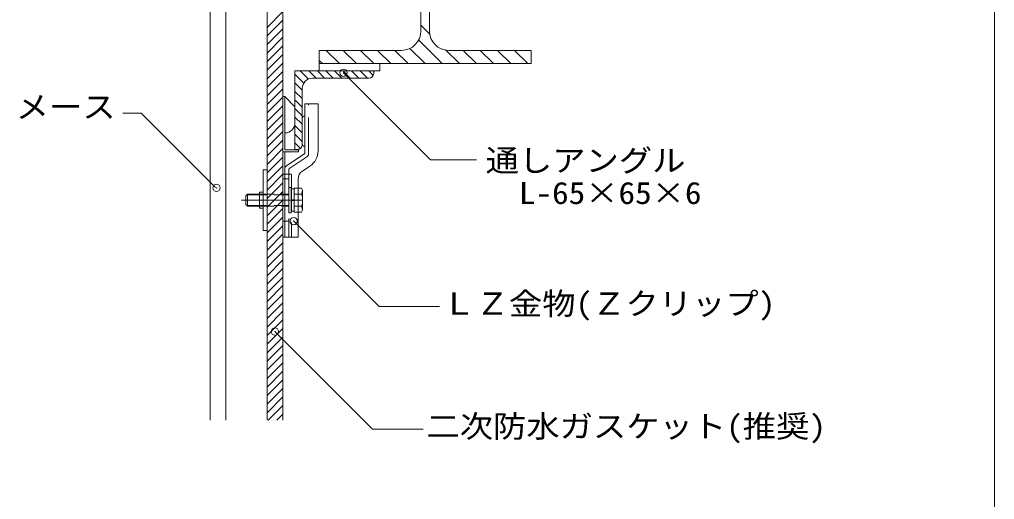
# Model space of a CAD drawing. Units: millimetres on the paper, enlarged 4 times, with parts at other scales. Extents: x -765 to 775, y -516 to 524.
# Drawn here: x 452.9 to 775, y 49.5 to 208 of the extents above; entities that cross this region are included whole.
import ezdxf
from ezdxf.enums import TextEntityAlignment as Align

# ---------------------------------------------------------------- set-up
doc = ezdxf.new("R2010")
doc.units = ezdxf.units.MM
doc.header["$LTSCALE"] = 4
doc.header["$PDMODE"] = 32
doc.header["$PDSIZE"] = 2.4
for name, pattern in [('CHAIN1', [8, 5, -1, 1, -1]), ('DASHED1', [1.8, 1.2, -0.6]), ('DASHED3', [4, 3, -1])]:
    doc.linetypes.add(name, pattern=pattern)
for name, color, linetype, lineweight in [('0-0_メース', 2, 'Continuous', 18), ('0-1_躯体', 7, 'Continuous', 18), ('0-2_金物', 2, 'Continuous', 18), ('0-3_鋼材', 3, 'Continuous', 18), ('0-4_その他資材', 7, 'Continuous', 18), ('0-9_部材名・寸法', 7, 'Continuous', 18), ('0-A_枠線', 7, 'Continuous', 18)]:
    doc.layers.add(name, color=color, linetype=linetype, lineweight=lineweight)
doc.styles.add('ＭＳ ゴシック', font='')
doc.styles.get('ＭＳ ゴシック').set_extended_font_data('MS Gothic')

msp = doc.modelspace()

# ---------------------------------------------------------------- linework, layer by layer
at = {"layer": '0-0_メース'}
for p, q in [((515.915, 301.145), (515.915, 75.715)), ((521.115, 301.145), (521.115, 75.715)), ((534.715, 301.145), (534.715, 75.715)), ((539.915, 301.145), (539.915, 75.715))]:
    msp.add_line(p, q, dxfattribs=at)
at = {"layer": '0-1_躯体', "color": 3}
for p, q in [((585.515, 204.249), (585.515, 282.649)), ((588.315, 204.249), (588.315, 282.649)), ((551.915, 197.849), (551.915, 193.449)), ((579.115, 197.849), (551.915, 197.849)), ((594.715, 197.849), (621.915, 197.849)), ((621.915, 197.849), (621.915, 193.449)), ((551.915, 193.449), (621.915, 193.449))]:
    msp.add_line(p, q, dxfattribs=at)
at = {"layer": '0-1_躯体'}
for p, q in [((585.515, 206.148), (588.39, 203.273)), ((584.764, 201.242), (592.556, 193.449)), ((554.215, 197.849), (558.615, 193.449)), ((559.872, 197.849), (564.272, 193.449)), ((565.529, 197.849), (569.929, 193.449)), ((571.186, 197.849), (575.586, 193.449)), ((576.843, 197.849), (581.243, 193.449)), ((581.874, 198.475), (586.899, 193.449)), ((593.738, 197.924), (598.213, 193.449)), ((599.47, 197.849), (603.87, 193.449)), ((605.127, 197.849), (609.527, 193.449)), ((610.784, 197.849), (615.184, 193.449)), ((616.44, 197.849), (620.84, 193.449)), ((551.915, 194.493), (552.958, 193.449))]:
    msp.add_line(p, q, dxfattribs=at)
at = {"layer": '0-1_躯体', "color": 3}
for centre, start, end in [((579.115, 204.249), 270, 0), ((594.715, 204.249), 180, 270)]:
    msp.add_arc(centre, 6.4, start, end, dxfattribs=at)
at = {"layer": '0-2_金物'}
for p, q in [((539.915, 182.569), (539.915, 136.169)), ((540.555, 182.569), (539.915, 182.569)), ((540.555, 182.569), (543.915, 179.209)), ((540.555, 182.569), (540.555, 164.969)), ((543.915, 173.929), (543.915, 179.209)), ((551.515, 180.169), (547.115, 180.169)), ((547.115, 180.169), (547.115, 163.743)), ((551.515, 164.599), (551.515, 180.169)), ((546.315, 166.969), (546.315, 175.369)), ((545.115, 164.969), (540.555, 164.969)), ((540.555, 164.329), (540.555, 156.969)), ((541.089, 159.726), (547.115, 163.743)), ((533.435, 158.369), (533.435, 138.369)), ((534.715, 158.369), (533.435, 158.369)), ((534.715, 158.369), (534.715, 138.369)), ((540.555, 158.727), (540.555, 136.169)), ((548.843, 159.607), (546.38, 157.965)), ((544.955, 155.302), (544.955, 136.169)), ((546.074, 152.294), (544.955, 152.294)), ((546.435, 151.669), (546.074, 152.295)), ((546.105, 150.331), (546.435, 151.669)), ((546.435, 145.07), (546.435, 151.669)), ((527.637, 149.768), (528.237, 150.368)), ((527.637, 146.969), (527.637, 149.768)), ((532.235, 150.088), (527.957, 150.088)), ((528.237, 146.369), (528.237, 150.368)), ((528.237, 150.368), (532.235, 150.368)), ((532.235, 150.969), (532.235, 145.769)), ((533.435, 150.969), (532.235, 150.969)), ((546.105, 150.332), (544.955, 150.332)), ((527.637, 146.969), (528.237, 146.369)), ((532.235, 146.649), (527.957, 146.649)), ((528.237, 146.369), (532.235, 146.369)), ((533.435, 145.769), (532.235, 145.769)), ((546.105, 146.406), (544.955, 146.406)), ((546.435, 145.07), (546.074, 144.444)), ((546.105, 146.406), (546.435, 145.07)), ((546.074, 144.444), (544.955, 144.444)), ((534.715, 138.369), (533.435, 138.369)), ((542.715, 136.169), (539.915, 136.169)), ((544.955, 136.169), (540.555, 136.169))]:
    msp.add_line(p, q, dxfattribs=at)
at = {"layer": '0-2_金物', "linetype": 'DASHED3'}
for p, q in [((548.395, 163.7), (548.395, 180.169)), ((547.861, 162.701), (542.191, 158.922)), ((541.835, 158.256), (541.835, 136.169)), ((542.715, 156.969), (539.915, 156.969)), ((540.555, 155.369), (539.915, 155.369)), ((540.555, 156.969), (540.555, 155.369)), ((540.555, 155.369), (540.555, 136.169)), ((541.835, 155.369), (540.555, 155.369)), ((542.715, 156.969), (542.715, 136.169)), ((542.635, 152.569), (541.835, 152.569)), ((541.835, 144.17), (541.835, 152.569)), ((542.635, 144.17), (542.635, 152.569)), ((543.635, 152.048), (542.635, 152.048)), ((543.635, 144.444), (543.635, 152.294)), ((544.955, 152.294), (543.635, 152.294)), ((543.635, 144.69), (543.635, 152.048)), ((543.635, 148.449), (542.635, 148.449)), ((543.635, 148.289), (542.635, 148.289)), ((544.955, 150.332), (543.635, 150.332)), ((544.955, 146.406), (543.635, 146.406)), ((542.635, 144.17), (541.835, 144.17)), ((543.635, 144.69), (542.635, 144.69)), ((544.955, 144.444), (543.635, 144.444)), ((540.555, 141.369), (539.915, 141.369)), ((541.835, 141.369), (540.555, 141.369))]:
    msp.add_line(p, q, dxfattribs=at)
at = {"layer": '0-2_金物', "linetype": 'CHAIN1'}
msp.add_line((526.238, 148.369), (548.338, 148.369), dxfattribs=at)
at = {"layer": '0-2_金物', "linetype": 'DASHED1'}
for p, q in [((532.235, 150.368), (541.835, 150.368)), ((541.835, 150.088), (532.235, 150.088)), ((541.835, 146.649), (532.235, 146.649)), ((532.235, 146.369), (541.835, 146.369))]:
    msp.add_line(p, q, dxfattribs=at)
at = {"layer": '0-2_金物'}
msp.add_lwpolyline([(545.115, 164.969), (545.115, 164.329), (539.915, 164.329)], dxfattribs=at)
for centre, radius, start, end in [((540.555, 173.929), 3.36, 270, 0), ((547.115, 175.369), 0.8, 90, 180), ((547.115, 166.969), 0.8, 180, 270), ((545.515, 164.599), 6, 303.69006, 0), ((541.755, 158.727), 1.2, 123.69006, 180), ((548.155, 155.302), 3.2, 123.69006, 180), ((540.436, 148.369), 5.999, 340.90353, 19.09712)]:
    msp.add_arc(centre, radius, start, end, dxfattribs=at)
at = {"layer": '0-2_金物', "linetype": 'DASHED3'}
for centre, radius, start, end in [((547.195, 163.7), 1.2, 303.69006, 0), ((542.635, 158.256), 0.8, 123.69006, 180)]:
    msp.add_arc(centre, radius, start, end, dxfattribs=at)
at = {"layer": '0-3_鋼材'}
for p, q in [((551.915, 193.449), (571.915, 193.449)), ((551.915, 191.049), (551.915, 193.449)), ((543.915, 191.049), (569.915, 191.049)), ((543.915, 191.049), (543.915, 165.049)), ((569.915, 190.249), (569.915, 191.049)), ((568.315, 188.649), (549.715, 188.649)), ((546.315, 166.649), (546.315, 185.249)), ((544.715, 165.049), (543.915, 165.049))]:
    msp.add_line(p, q, dxfattribs=at)
at = {"layer": '0-3_鋼材', "color": 7}
for p, q in [((545.645, 191.049), (548.337, 188.357)), ((548.473, 191.049), (550.873, 188.649)), ((551.302, 191.049), (553.701, 188.649)), ((554.13, 191.049), (556.53, 188.649)), ((556.958, 191.049), (559.358, 188.649)), ((559.787, 191.049), (562.187, 188.649)), ((562.615, 191.049), (565.015, 188.649)), ((565.444, 191.049), (567.844, 188.649)), ((568.272, 191.049), (569.76, 189.562)), ((569.681, 191.049), (569.915, 190.816)), ((543.915, 189.951), (546.825, 187.041)), ((543.915, 187.122), (546.315, 184.722)), ((543.915, 184.294), (546.315, 181.894)), ((543.915, 181.466), (546.315, 179.065)), ((543.915, 178.637), (546.315, 176.237)), ((543.915, 175.809), (546.315, 173.409)), ((543.915, 172.98), (546.315, 170.58)), ((543.915, 170.152), (546.315, 167.752)), ((543.915, 167.323), (545.781, 165.457))]:
    msp.add_line(p, q, dxfattribs=at)
at = {"layer": '0-3_鋼材'}
msp.add_lwpolyline([(551.915, 191.049), (571.915, 191.049), (571.915, 193.449)], dxfattribs=at)
for centre, radius, start, end in [((568.315, 190.249), 1.6, 270, 0), ((549.715, 185.249), 3.4, 90, 180), ((544.715, 166.649), 1.6, 270, 0)]:
    msp.add_arc(centre, radius, start, end, dxfattribs=at)
at = {"layer": '0-4_その他資材'}
for p, q in [((534.715, 75.715), (534.715, 301.145)), ((534.714, 205.435), (539.915, 210.636)), ((534.714, 202.607), (539.915, 207.807)), ((534.714, 199.778), (539.915, 204.979)), ((534.714, 196.95), (539.915, 202.15)), ((534.714, 194.121), (539.915, 199.322)), ((534.714, 191.293), (539.915, 196.493)), ((534.714, 188.465), (539.915, 193.665)), ((534.714, 185.636), (539.915, 190.837)), ((534.714, 182.808), (539.915, 188.008)), ((534.714, 179.979), (539.915, 185.18)), ((534.714, 177.151), (539.915, 182.351)), ((534.714, 174.322), (539.915, 179.523)), ((534.714, 171.495), (539.915, 176.694)), ((534.715, 168.666), (539.915, 173.866)), ((534.715, 165.838), (539.915, 171.038)), ((534.714, 163.009), (539.915, 168.209)), ((534.714, 160.18), (539.915, 165.381)), ((534.714, 157.352), (539.915, 162.552)), ((534.714, 154.524), (539.915, 159.724)), ((534.714, 151.695), (539.915, 156.896)), ((534.714, 148.867), (539.915, 154.067)), ((534.714, 146.038), (539.915, 151.239)), ((534.714, 143.21), (539.915, 148.41)), ((534.714, 140.381), (539.915, 145.582)), ((534.714, 137.553), (539.915, 142.753)), ((534.714, 134.724), (539.915, 139.925)), ((534.714, 131.896), (539.915, 137.096)), ((534.714, 129.068), (539.915, 134.268)), ((534.714, 126.239), (539.915, 131.44)), ((534.714, 123.411), (539.915, 128.611)), ((534.714, 120.582), (539.915, 125.783)), ((534.714, 117.754), (539.915, 122.954)), ((534.714, 114.925), (539.915, 120.126)), ((534.714, 112.097), (539.915, 117.298)), ((534.714, 109.269), (539.915, 114.469)), ((534.714, 106.44), (539.915, 111.641)), ((534.714, 103.612), (539.915, 108.812)), ((534.714, 100.783), (539.915, 105.984)), ((534.714, 97.955), (539.915, 103.155)), ((534.714, 95.127), (539.915, 100.327)), ((534.714, 92.298), (539.915, 97.499)), ((534.714, 89.47), (539.915, 94.67)), ((534.714, 86.641), (539.915, 91.842)), ((534.714, 83.813), (539.915, 89.013)), ((534.714, 80.984), (539.915, 86.185)), ((534.714, 78.156), (539.915, 83.356)), ((535.102, 75.715), (539.915, 80.528)), ((537.93, 75.715), (539.915, 77.7))]:
    msp.add_line(p, q, dxfattribs=at)
msp.add_lwpolyline([(534.715, 301.145), (539.915, 301.145), (539.915, 75.715)], dxfattribs=at)
at = {"layer": '0-9_部材名・寸法'}
for p, q in [((559.955, 190.461), (588.686, 161.73)), ((487.069, 177.064), (493.153, 177.064)), ((517.603, 152.587), (493.125, 177.064)), ((588.686, 161.73), (603.911, 161.73)), ((543.478, 141.438), (571.672, 113.244)), ((571.672, 113.244), (591.69, 113.244))]:
    msp.add_line(p, q, dxfattribs=at)
msp.add_lwpolyline([(537.255, 104.972), (569.462, 72.765), (586.22, 72.765)], dxfattribs=at)
for p in [(559.955, 190.461), (518.007, 152.431), (543.478, 141.438), (537.255, 104.972)]:
    msp.add_point(p, dxfattribs=at)
at = {"layer": '0-A_枠線'}
msp.add_line((774.969, 523.812), (774.969, -516.188), dxfattribs=at)

# ---------------------------------------------------------------- texts
at = {"layer": '0-9_部材名・寸法', "style": 'ＭＳ ゴシック', "width": 1.1}
for s, p in [('メース', (451.66, 173.311)), ('通しアングル', (606.882, 155.603)), ('L-65×65×6', (617.853, 144.872)), ('ＬＺ金物(Ｚクリップ)', (592.589, 108.31)), ('二次防水ガスケット(推奨)', (587.337, 67.784))]:
    msp.add_text(s, height=7.331, dxfattribs=at).set_placement(p, align=Align.BOTTOM_LEFT)

doc.saveas('drawing.dxf')
